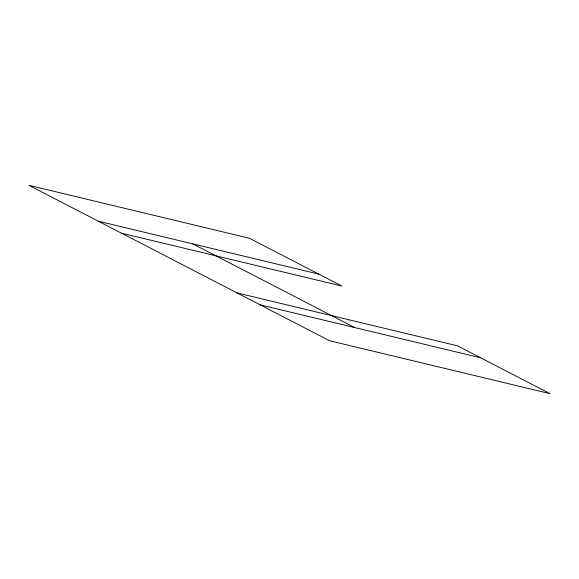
<?xml version="1.0" encoding="UTF-8"?>
<svg xmlns="http://www.w3.org/2000/svg" width="579" height="579" viewBox="0 0 579 579"><rect width="100%" height="100%" fill="white"/><g stroke="black" fill="none" stroke-linecap="round" stroke-linejoin="round"><path stroke-width="0.87" d="M98.314 221.192L318.826 274.135M121.438 233.149L341.95 286.091L249.462 238.273L28.95 185.338L329.538 340.727L550.05 393.662L457.562 345.851L237.05 292.909M260.174 304.865L480.686 357.808M192.821 243.882L354.674 327.555"/></g></svg>
